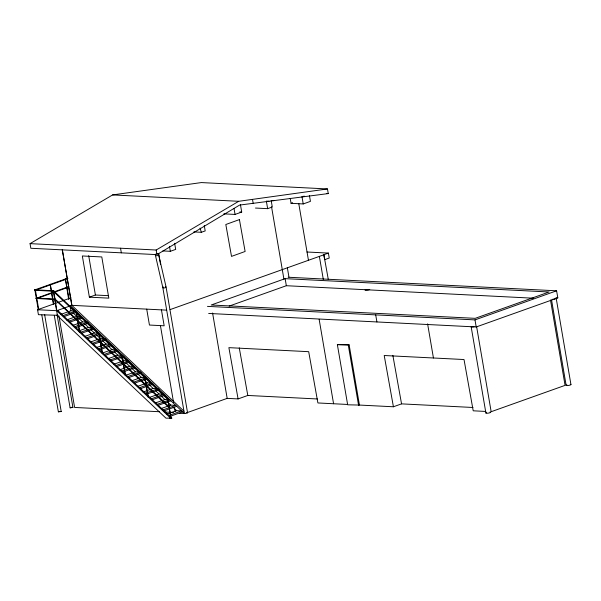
<?xml version="1.0" encoding="UTF-8"?>
<svg xmlns="http://www.w3.org/2000/svg" width="601" height="601" viewBox="0 0 601 601"><rect width="100%" height="100%" fill="white"/><g stroke="black" fill="none" stroke-linecap="round" stroke-linejoin="round"><path stroke-width="0.9" d="M157.252 253.524L158.566 254.306L166.049 286.887L187.565 412.789L185.912 413.36L184.319 413.345L162.811 287.518L155.336 254.974L156.042 253.885M158.566 254.306C158.499 255.733 155.869 256.402 155.336 254.974M167.243 398.876L167.837 398.546L167.258 398.914L53.143 291.215L53.436 290.644M168.656 407.147L169.249 406.809L168.671 407.185L54.623 299.178L55.089 299.058L169.249 406.809M34.873 289.832L35.346 289.727L38.749 309.635L38.254 309.725L34.843 289.81L53.632 290.756L167.837 398.546M53.399 304.316L50.259 284.318L53.707 304.316M38.246 309.718L38.749 309.635M68.582 298.93L65.411 278.917L69.055 298.832L68.559 298.9L69.055 298.832M56.825 310.657L53.684 290.659M79.407 332.188L76.004 312.28L76.5 312.189M98.872 333.795L102.418 353.756L99.338 333.75L98.864 333.848L99.33 333.765M44.632 314.563L61.204 411.535L58.605 411.805M57.118 315.014L72.909 407.365L70.129 407.884L70.535 407.538M121.657 355.371L122.161 355.281L125.309 375.287L121.905 355.386M147.921 396.848L144.743 376.827L148.394 396.743L147.929 396.795M167.386 398.486L167.822 398.38L171.03 418.371L167.574 398.373M163.247 286.887C161.451 288.901 167.589 287.819 165.538 286.444M53.699 290.839L53.249 291.26L34.527 290.223L35.339 289.742M50.492 284.341L50.003 284.423M65.644 278.939L65.178 279.029M144.954 376.872L144.556 376.947M158.078 253.968L239.589 205.084L328.259 193.575L327.47 188.947L201.358 182.576L112.597 194.919L30.05 243.638L30.839 248.266L155.832 254.584M30.05 243.638L156.162 250.016L238.71 201.297L327.47 188.947M34.82 290.328L35.594 290.118L35.309 289.765M68.837 286.534L35.91 298.434L54.661 299.531L55.112 299.11M36.233 298.599L37.067 298.254L36.165 298.186M223.805 213.858L235.051 214.429L241.707 212.055L240.415 204.498M34.753 289.915L67.425 278.263M35.399 290.238L67.943 278.639M193.845 231.911L201.343 232.294L205.196 230.919L204.272 225.54M255.463 208.044L267.648 208.66L272.291 206.999L271.186 200.509L273.801 200.644M290.215 198.375L291.064 203.326L292.664 202.755M36.811 298.509L68.476 287.218M162.863 250.925L170.338 251.308L175.68 249.4L174.636 243.292M291.064 203.326L303.22 203.942L310.439 201.365L309.44 195.543M58.214 315.315L38.411 314.676L37.57 309.725L71.038 297.795M89.376 297.164L108.834 298.149L101.794 256.95L82.337 255.966L89.376 297.164L95.409 295.016L108.383 295.669M60.746 314.413L70.865 310.807L75.816 311.055L63.158 315.563M64.187 316.532L76.838 312.024M66.621 319.957L76.748 316.351L81.691 316.599L69.032 321.114M70.062 322.083L82.72 317.568M72.503 325.509L82.622 321.903L87.566 322.151L74.915 326.659M75.944 327.628L88.595 323.12L86.95 323.037M79.219 330.753L88.505 327.447L93.448 327.695L80.789 332.21M81.819 333.179L94.477 328.664M85.102 336.305L94.38 332.992L99.323 333.247L86.672 337.754M87.693 338.724L100.352 334.216M323.841 254.711L328.394 253.089L329.235 258.039L324.69 259.662L323.841 254.711L328.304 279.518M170.128 309.59L324.059 254.719M90.135 342.149L100.254 338.543L105.205 338.791L92.546 343.306M93.576 344.275L106.227 339.76M285.137 278.646L211.214 304.992L475.196 318.342L549.119 291.988L285.137 278.646L286.339 285.715L533.463 298.209M96.851 347.401L106.137 344.088L111.08 344.335L98.421 348.85M99.45 349.82L112.109 345.312M229.139 306.104L286.339 285.715M102.733 352.945L112.011 349.639L116.955 349.887L104.304 354.395M105.325 355.364L117.984 350.856M108.608 358.489L117.886 355.183L122.837 355.431L110.178 359.946M111.208 360.916L123.859 356.401M113.642 364.341L123.768 360.728L128.712 360.983L116.053 365.491M117.082 366.46L129.741 361.952M119.516 369.885L129.643 366.279L134.586 366.527L121.935 371.042M122.965 372.011L135.616 367.496M125.399 375.437L135.518 371.824L140.469 372.079L127.81 376.587M128.839 377.556L141.49 373.048L139.845 372.966M132.115 380.681L141.4 377.375L146.344 377.623L133.692 382.138M134.714 383.107L147.373 378.592M137.997 386.233L147.275 382.92L152.218 383.168L139.567 387.683M140.596 388.652L153.247 384.137M143.03 392.077L153.157 388.471L158.101 388.719L145.442 393.227M146.471 394.196L159.13 389.688M149.754 397.321L159.032 394.016L163.975 394.264L151.324 398.779M152.346 399.748L165.005 395.233L163.359 395.15M155.629 402.873L164.907 399.56L169.858 399.815L157.199 404.323M158.228 405.292L170.879 400.784M359.428 405.059L347.663 404.804L337.371 344.628L349.143 344.884L359.428 405.059L393.415 406.772L401.551 403.872L473.01 407.486M161.504 408.417L170.789 405.112L175.732 405.359L163.074 409.874M164.103 410.844L176.762 406.329M337.371 344.628L349.143 344.884M166.537 414.269L176.664 410.656L181.607 410.911L168.956 415.419M169.978 416.388L182.636 411.88M62.264 249.475L71.925 305.3L56.772 310.702L57.32 315.63L165.966 418.176L171.803 418.108L57.666 310.379M179.511 413.345L184.815 413.465M187.061 412.669L227.17 398.373L238.086 398.921L247.8 395.458L317.396 398.974M207.465 306.375L474.993 319.897L556.601 290.801L557.811 297.871L476.202 326.967L208.675 313.444M59.837 411.467L61.204 411.535M302.784 196.407L304.444 196.196M71.902 407.253L72.909 407.365M186.776 412.677L187.565 412.789M79.475 332.21L79.91 332.105L76.507 312.204L76.011 312.295M326.388 193.484L328.259 193.575M268.978 201.267L266.363 201.132L267.648 208.66M112.597 194.919L238.71 201.297M239.837 211.958L241.707 212.055M306.961 252.007L328.394 253.089M288.142 277.234L556.601 290.801M555.94 297.78L557.811 297.871M36.744 298.088L54.984 299.013M62.339 249.956L71.804 305.338L166.635 310.139M37.57 309.725L56.772 310.702L170.917 418.424M347.566 404.458L317.891 402.955L308.689 351.683L228.883 347.648L238.086 398.921M485.773 411.445L473.212 410.806L464.017 359.533L384.212 355.507L393.415 406.772M159.445 411.73L74.607 407.44L58.981 316.006M165.035 412.008L173.426 412.436M169.332 417.98L171.803 418.108M71.804 305.338L183.906 411.144M184.462 413.593L70.325 305.871L70.865 310.807M73.112 312.918L76.748 316.351M78.986 318.462L82.622 321.903M84.861 324.014L88.505 327.447M90.743 329.558L94.38 332.992M96.618 335.11L100.254 338.543M102.493 340.654L106.137 344.088M108.375 346.206L112.011 349.639M114.25 351.75L117.886 355.183M120.125 357.295L123.768 360.728M126.007 362.846L129.643 366.279M131.882 368.39L135.518 371.824M137.764 373.942L141.4 377.375M143.639 379.486L147.275 382.92M149.514 385.038L153.157 388.471M155.396 390.582L159.032 394.016M161.271 396.127L164.907 399.56M167.146 401.678L170.789 405.112M173.028 407.223L176.664 410.656M200.05 228.087L201.343 232.294M392.851 355.349L401.551 403.872M239.258 347.851L247.8 395.458M556.195 298.276L570.95 384.58M551.545 299.952L566.142 385.339M550.486 299.974L565.075 385.361L491.16 411.715L476.563 326.328M474.993 319.897L476.202 326.967M485.901 413.015L471.146 326.711A2.442 0.481 -9.7 0 0 474.114 326.711M427.604 323.856L433.434 357.993M375.7 314.871L376.91 321.948M348.302 345.177L358.587 405.352M319.371 256.394L323.293 279.352M301.95 196.519L303.22 203.942M319.139 319.281L333.578 403.752M298.75 203.499L308.456 260.286M287.361 267.806L288.931 276.993M271.547 206.774L283.905 279.082M252.503 199.374L253.179 203.318M234.044 208.555L235.051 214.429M212.581 312.986L227.17 398.373M169.49 246.327L170.338 251.308M158.656 253.427L160.527 264.38M156.162 250.016L156.951 254.644M161.444 309.876L164.171 325.795L149.439 325.043L146.719 309.132M160.429 325.599L173.554 402.354M174.5 407.906L175.131 411.602M120.546 248.213L121.334 252.841M88.685 255.65L95.409 295.016M53.173 290.734L56.577 310.642M54.308 315.457L70.092 407.816M41.822 315.007L58.395 411.985M556.098 298.419A2.442 0.481 -9.7 0 1 555.842 298.577L554.941 298.9A2.442 0.481 -9.7 0 1 552.537 299.275M369.758 289.389A2.442 0.481 -9.7 0 1 366.189 290.253A2.442 0.481 -9.7 0 1 365.791 289.547M490.048 412.008A2.442 0.481 -9.7 0 1 489.958 412.714A2.442 0.481 -9.7 0 1 486.555 413.255A2.442 0.481 -9.7 0 1 486.652 412.549M570.289 384.339A2.442 0.481 -9.7 0 1 570.199 385.046A2.442 0.481 -9.7 0 1 566.796 385.579A2.442 0.481 -9.7 0 1 566.893 384.873M239.423 219.59L225.818 224.504L231.513 256.394L245.118 251.473L239.423 219.59"/></g></svg>
